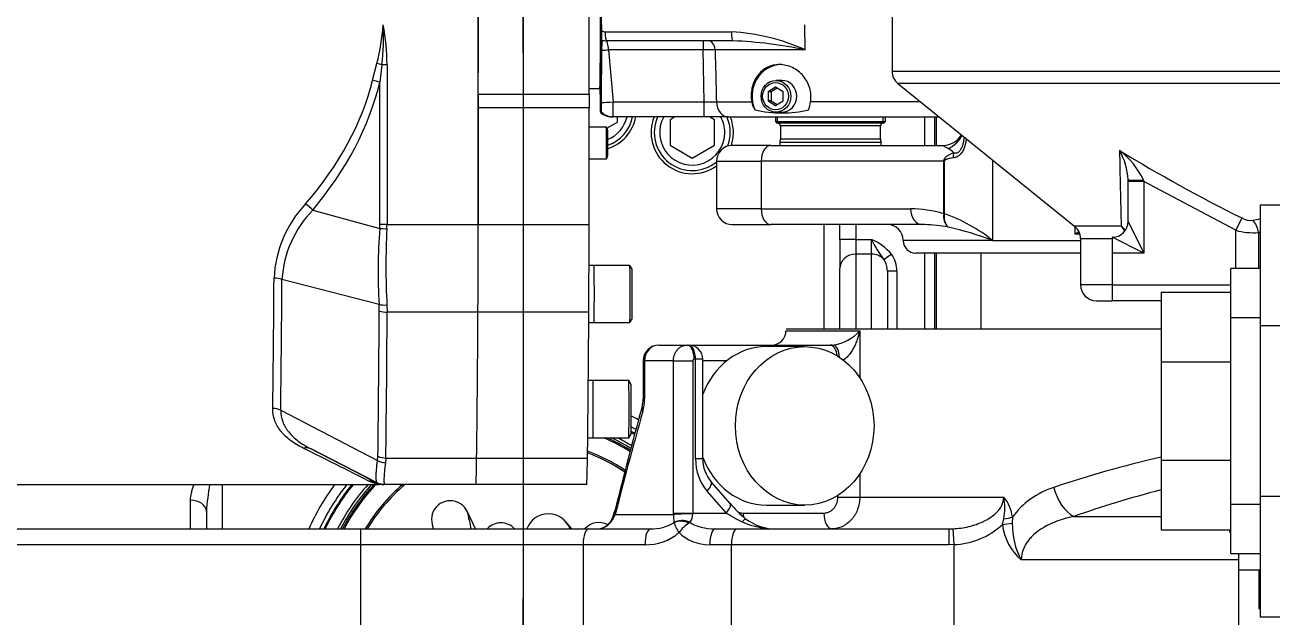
# Model space of a CAD drawing. Header units: millimetres. Extents: x 10462777 to 22643323, y 453826 to 1389191.
# Drawn here: x 11297550.6 to 11297950.6, y 583436.6 to 583626.4 of the extents above; entities that cross this region are included whole.
import ezdxf

# ---------------------------------------------------------------- set-up
doc = ezdxf.new("R2010")
doc.units = ezdxf.units.MM
doc.header["$LTSCALE"] = 200
doc.header["$MEASUREMENT"] = 0
doc.linetypes.add('CENTER2', pattern=[1.125, 0.75, -0.125, 0.125, -0.125])
doc.linetypes.add('PHANTOM', pattern=[2.5, 1.25, -0.25, 0.25, -0.25, 0.25, -0.25])
doc.layers.get('0').update_dxf_attribs({"linetype": 'CONTINUOUS'})
for name, color, linetype in [('$DDT_AUDIT_GENERATED_(1626)', 7, 'CONTINUOUS'), ('$DDT_AUDIT_GENERATED_(276)', 7, 'CONTINUOUS'), ('$DDT_AUDIT_GENERATED_(77F)', 7, 'CONTINUOUS'), ('A290-7313-X351', 7, 'CONTINUOUS'), ('A290-7329-X231', 7, 'CONTINUOUS'), ('A290-7329-X232', 7, 'CONTINUOUS'), ('A290-7329-X301', 7, 'CONTINUOUS'), ('A290-7329-X315', 7, 'CONTINUOUS'), ('A290-7329-X381', 7, 'CONTINUOUS'), ('A290-7329-X401', 7, 'CONTINUOUS'), ('DV1_DEFAULT', 7, 'CONTINUOUS'), ('LIBRL_A6-BA-12X3', 7, 'CONTINUOUS'), ('LIBRL_A6-BA-16X5', 7, 'CONTINUOUS'), ('LIBRL_A6-BA-6X16', 7, 'CONTINUOUS'), ('LIBRL_A97L-0001-', 7, 'CONTINUOUS'), ('LIBRL_A98L-0040-', 7, 'CONTINUOUS')]:
    doc.layers.add(name, color=color, linetype=linetype)
doc.layers.add('LAYOUT', color=8, linetype='CONTINUOUS', lineweight=25)

# ---------------------------------------------------------------- blocks, each defined once
blk = doc.blocks.new('A$C7DA30AB0')
at = {"layer": '$DDT_AUDIT_GENERATED_(1626)', "color": 7, "linetype": 'Continuous', "ltscale": 25.4}
for p, q in [((3010.76, 3056.47, 0), (3008.01, 3062.14, 0)), ((3041.62, 3056.47, 0), (3039.74, 3058.68, 0))]:
    blk.add_line(p, q, dxfattribs=at)
for centre, radius, start, end in [((3002.62, 3059.51, 0), 5.99, 0, 196.3225), ((2877.32, 3032.44, 0), 134.17, 10.3625, 12.3727), ((3034.12, 3053.93, 0), 7.37, 20.1713, 159.8287), ((3018.88, 3052.4, 0), 5.99, 42.6849, 137.3151), ((3050.37, 3052.4, 0), 6.1, 63.3607, 138.1897)]:
    blk.add_arc(centre, radius, start, end, dxfattribs=at)
blk.add_open_spline([(2996.86, 3057.84, 0), (2996.86, 3057.84, 0), (2996.86, 3057.79, 0), (2996.93, 3057.4, 0), (2997.02, 3056.9, 0), (2997.06, 3056.61, 0)], degree=3, knots=[0.00551989, 0.00551989, 0.00551989, 0.00551989, 0.02160199, 0.04038054, 0.05692934, 0.05692934, 0.05692934, 0.05692934], dxfattribs=at)
at = {"layer": '$DDT_AUDIT_GENERATED_(276)', "color": 7, "linetype": 'Continuous', "ltscale": 25.4}
blk.add_line((3172.8, 3144.86, 0), (3172.8, 3120.47, 0), dxfattribs=at)
at = {"layer": '$DDT_AUDIT_GENERATED_(77F)', "color": 7, "linetype": 'Continuous', "ltscale": 25.4}
for p, q in [((3262.41, 3160.28, 0), (3262.41, 3121.59, 0)), ((3270.03, 3160.28, 0), (3262.41, 3160.28, 0)), ((3252.96, 3124.21, 0), (3252.96, 3139.96, 0)), ((3262.41, 3139.96, 0), (3252.96, 3139.96, 0)), ((3230.61, 3132.34, 0), (3230.61, 3110.02, 0)), ((3230.61, 3132.34, 0), (3252.96, 3132.34, 0)), ((3252.96, 3064.26, 0), (3252.96, 3124.21, 0)), ((3252.96, 3124.21, 0), (3262.41, 3124.21, 0)), ((3262.41, 3121.59, 0), (3262.41, 3066.88, 0)), ((3270.03, 3121.59, 0), (3262.41, 3121.59, 0)), ((3230.61, 3110.02, 0), (3230.61, 3078.46, 0)), ((3230.61, 3110.02, 0), (3252.96, 3110.02, 0)), ((3230.61, 3078.46, 0), (3230.61, 3056.14, 0)), ((3230.61, 3078.46, 0), (3252.96, 3078.46, 0)), ((3262.41, 3064.26, 0), (3252.96, 3064.26, 0)), ((3252.96, 3048.52, 0), (3252.96, 3064.26, 0)), ((3262.41, 3066.88, 0), (3262.41, 3028.2, 0)), ((3270.03, 3066.88, 0), (3262.41, 3066.88, 0)), ((3230.61, 3056.14, 0), (3252.96, 3056.14, 0)), ((3252.96, 3048.52, 0), (3262.41, 3048.52, 0)), ((3255.6, 3043.26, 0), (3255.6, 3048.52, 0)), ((3255.6, 3003.46, 0), (3255.6, 3043.26, 0)), ((3262.41, 3043.26, 0), (3255.6, 3043.26, 0)), ((3270.03, 3028.2, 0), (3262.41, 3028.2, 0))]:
    blk.add_line(p, q, dxfattribs=at)
at = {"layer": 'A290-7313-X351', "color": 7, "linetype": 'Continuous', "ltscale": 25.4}
for p, q in [((3116.33, 3114.89, 0), (3104.01, 3114.89, 0)), ((3104.01, 3064.09, 0), (3116.33, 3064.09, 0))]:
    blk.add_line(p, q, dxfattribs=at)
for start_param, end_param in [(0, 1.160598), (1.980995, 3.141593)]:
    blk.add_ellipse((3104.01, 3089.49, 0), major_axis=(0, 25.4), ratio=0.87462, start_param=start_param, end_param=end_param, dxfattribs=at)
blk.add_ellipse((3116.33, 3089.49, 0), major_axis=(0, -25.4), ratio=0.87462, dxfattribs=at)
at = {"layer": 'A290-7329-X231', "color": 7, "linetype": 'Continuous', "ltscale": 25.4}
for radius, start, end in [(65.47, 58.2387, 65.7735), (66.04, 58.3511, 64.7003), (66.04, 137.3963, 152.5136), (65.47, 136.9374, 152.2546)]:
    blk.add_arc((3025.99, 3025.99, 0), radius, start, end, dxfattribs=at)
at = {"layer": 'A290-7329-X232', "color": 7, "linetype": 'Continuous', "ltscale": 25.4}
for radius, start, end in [(65.02, 58.069, 66.6659), (58.59, 56.1591, 69.3396), (58.59, 56.1119, 69.3396), (59.13, 56.311, 69.528), (65.02, 136.2937, 152.0468), (59.13, 130.8864, 148.9718), (58.59, 130.2757, 148.6551), (58.59, 130.2757, 148.6551)]:
    blk.add_arc((3025.99, 3025.99, 0), radius, start, end, dxfattribs=at)
at = {"layer": 'A290-7329-X301', "color": 7, "linetype": 'Continuous', "ltscale": 25.4}
for p, q in [((3154.81, 3179.4, 0), (3154.81, 3188.55, 0)), ((3157.96, 3188.55, 0), (3157.96, 3179.4, 0)), ((3158.52, 3188.55, 0), (3158.52, 3179.4, 0)), ((3122.51, 3120.47, 0), (3122.51, 3154, 0)), ((3127.59, 3149.22, 0), (3127.59, 3154, 0)), ((3132.67, 3154, 0), (3132.67, 3149.22, 0)), ((3127.59, 3149.22, 0), (3127.59, 3139.89, 0)), ((3132.67, 3149.22, 0), (3127.59, 3149.22, 0)), ((3132.67, 3149.22, 0), (3137.75, 3149.22, 0)), ((3132.67, 3149.22, 0), (3132.67, 3144.56, 0)), ((3137.75, 3144.56, 0), (3137.75, 3149.22, 0)), ((3132.67, 3144.56, 0), (3132.67, 3120.47, 0)), ((3137.75, 3144.56, 0), (3132.67, 3144.56, 0)), ((3137.75, 3120.47, 0), (3137.75, 3144.56, 0)), ((3144.16, 3144.48, 0), (3141.75, 3142.76, 0)), ((3154.81, 3120.47, 0), (3154.81, 3144.86, 0)), ((3157.96, 3144.86, 0), (3157.96, 3120.47, 0)), ((3158.52, 3144.86, 0), (3158.52, 3120.47, 0)), ((3127.59, 3120.47, 0), (3127.59, 3139.89, 0)), ((3142.83, 3139.04, 0), (3142.83, 3120.47, 0)), ((3145.88, 3139.04, 0), (3142.83, 3139.04, 0)), ((3145.88, 3139.04, 0), (3145.88, 3120.47, 0)), ((3230.61, 3120.47, 0), (3110.32, 3120.47, 0)), ((3110.32, 3119.97, 0), (3133.97, 3119.97, 0)), ((3133.97, 3119.97, 0), (3133.97, 3104.92, 0)), ((3069.55, 3115.39, 0), (3073.93, 3115.39, 0)), ((3076, 3115.39, 0), (3078.65, 3115.39, 0)), ((3078.65, 3115.39, 0), (3079.07, 3115.39, 0)), ((3079.07, 3115.39, 0), (3124.48, 3115.39, 0)), ((3124.48, 3115.39, 0), (3125.61, 3115.39, 0)), ((3064.47, 3110.31, 0), (3064.47, 3098.14, 0)), ((3064.47, 3110.31, 0), (3064.92, 3110.31, 0)), ((3074.18, 3110.31, 0), (3064.92, 3110.31, 0)), ((3064.92, 3110.31, 0), (3064.92, 3098.14, 0)), ((3074.18, 3061.55, 0), (3074.18, 3110.31, 0)), ((3074.18, 3110.31, 0), (3080.43, 3110.31, 0)), ((3080.43, 3110.31, 0), (3080.43, 3061.55, 0)), ((3081.28, 3110.82, 0), (3080.87, 3110.82, 0)), ((3081.28, 3078.96, 0), (3081.28, 3110.82, 0)), ((3083.64, 3110.82, 0), (3081.28, 3110.82, 0)), ((3083.64, 3078.96, 0), (3083.64, 3110.82, 0)), ((3091.3, 3110.31, 0), (3083.64, 3110.31, 0)), ((3064.47, 3098.14, 0), (3064.92, 3098.14, 0)), ((3083.64, 3078.96, 0), (3081.28, 3078.96, 0)), ((3133.97, 3074.06, 0), (3133.97, 3066.63, 0)), ((2929.47, 3070.69, 0), (2929.47, 3056.47, 0)), ((3091.18, 3061.55, 0), (3085.06, 3068.55, 0)), ((3092.4, 3064.56, 0), (3086.28, 3071.56, 0)), ((2919.31, 3056.47, 0), (2919.31, 3065.62, 0)), ((3126.95, 3066.63, 0), (3126.95, 3067.18, 0)), ((3126.95, 3066.63, 0), (3133.97, 3066.63, 0)), ((3133.97, 3066.63, 0), (3180.15, 3066.63, 0)), ((2924.39, 3062.06, 0), (2924.39, 3056.47, 0)), ((3055.53, 3061.04, 0), (3074.18, 3061.04, 0)), ((3074.18, 3061.04, 0), (3074.18, 3061.55, 0)), ((3074.18, 3061.55, 0), (3080.43, 3061.55, 0)), ((3080.43, 3061.55, 0), (3080.43, 3061.28, 0)), ((3080.43, 3061.55, 0), (3091.18, 3061.55, 0)), ((3096.58, 3061.55, 0), (3122.5, 3061.55, 0)), ((3182.93, 3060.21, 0), (3182.91, 3058.26, 0)), ((3202.68, 3060.46, 0), (3230.61, 3060.46, 0)), ((2801.52, 3056.47, 0), (2973.92, 3056.47, 0)), ((2973.92, 3051.39, 0), (2973.92, 3056.47, 0)), ((2973.92, 3056.47, 0), (3047.02, 3056.47, 0)), ((3047.02, 3056.47, 0), (3066.88, 3056.47, 0)), ((3074.37, 3058.45, 0), (3074.37, 3058.47, 0)), ((3079.49, 3058.58, 0), (3079.11, 3058.33, 0)), ((3087.64, 3056.47, 0), (3094.61, 3056.47, 0)), ((3094.61, 3056.47, 0), (3162.59, 3056.47, 0)), ((3162.59, 3056.47, 0), (3163.86, 3056.5, 0)), ((3163.86, 3056.5, 0), (3164.14, 3051.43, 0)), ((3179.77, 3057.86, 0), (3180.14, 3059.63, 0)), ((3179.77, 3057.86, 0), (3182.91, 3058.26, 0)), ((2973.92, 3051.39, 0), (2801.52, 3051.39, 0)), ((3045.23, 3051.39, 0), (2973.92, 3051.39, 0)), ((2973.92, 3015.83, 0), (2973.92, 3051.39, 0)), ((3045.23, 3051.39, 0), (3045.23, 3015.83, 0)), ((3065.09, 3051.39, 0), (3045.23, 3051.39, 0)), ((3092.83, 3051.39, 0), (3085.86, 3051.39, 0)), ((3092.83, 3012.16, 0), (3092.83, 3051.39, 0)), ((3162.55, 3051.39, 0), (3092.83, 3051.39, 0)), ((3164.14, 3051.43, 0), (3162.55, 3051.39, 0)), ((3164.14, 3051.43, 0), (3164.14, 3010.75, 0)), ((3255.6, 3046.5, 0), (3185.79, 3046.5, 0))]:
    blk.add_line(p, q, dxfattribs=at)
for centre, radius, start, end in [((3049.18, 3190.99, 0), 13.21, 287.1926, 349.3435), ((3080.24, 3183.53, 0), 13.21, 157.6904, 305.9911), ((3080.24, 3183.53, 0), 13.21, 0, 22.3096), ((3080.24, 3183.53, 0), 13.21, 341.738, 0), ((3131.56, 3134.16, 0), 16.28, 39.3301, 67.6645), ((3170.48, 3165.02, 0), 36.34, 205.7668, 217.7779), ((3105.74, 3119.97, 0), 4.57, 270, 0), ((3123.47, 3129.24, 0), 14.01, 278.7664, 318.5538), ((3069.55, 3110.31, 0), 5.08, 90, 180), ((3074.97, 3439.91, 0), 324.52, 269.8177, 270.1823), ((3079.07, 3110.82, 0), 4.57, 0, 90), ((3055.19, 3097.99, 0), 9.28, 344.5574, 0.9123), ((3050.11, 3098.1, 0), 14.81, 344.5862, 0.149), ((4522.73, 2694.39, 0), 1512.75, 164.62335, 165.92513), ((3025.99, 3025.99, 0), 75.18, 60.4655, 62.6256), ((3094.97, 3078.83, 0), 11.33, 179.3281, 219.9509), ((3026.7, 3054.14, 0), 102.62, 170.7151, 175.5723), ((3025.99, 3025.99, 0), 75.18, 143.5163, 156.0835), ((3204.1, 3044.76, 0), 26.21, 107.3714, 143.881), ((3126.47, 3094.38, 0), 45.28, 221.2067, 229.9654), ((3165.14, 3063.15, 0), 15.41, 346.8281, 13.0533), ((3171.46, 3059.05, 0), 11.53, 5.7632, 41.0888), ((3040.15, 3065.85, 0), 15.65, 336.3133, 346.7206), ((3107.61, 3033.09, 0), 59.11, 151.7781, 153.5696), ((3122.41, 3063.2, 0), 48.28, 182.5667, 185.6197), ((3076.24, 3061.22, 0), 4.19, 320.9383, 0.8142), ((3049.66, 3061.77, 0), 5.3, 268.8311, 335.3529), ((3049.71, 3062.15, 0), 5.68, 268.4316, 331.0606), ((3067.31, 3069.97, 0), 13.51, 268.1471, 301.4763), ((3084.11, 3061.5, 0), 10.21, 197.3756, 217.338), ((3087.23, 3046.85, 0), 14.06, 125.2813, 143.0321), ((3106.8, 3082, 0), 25.54, 245.615, 271.3865), ((3106.99, 3072.29, 0), 15.83, 232.5143, 271.5556), ((3163.25, 3075.79, 0), 24.37, 272.0978, 312.6614), ((3197.04, 3059.74, 0), 17.37, 186.1954, 229.6508), ((3205.76, 3057.63, 0), 22.86, 178.4265, 209.1392), ((3065.53, 3067.29, 0), 15.91, 268.4213, 311.1111)]:
    blk.add_arc(centre, radius, start, end, dxfattribs=at)
for centre, major_axis, ratio, start_param, end_param in [((3132.67, 3139.89, 0), (-5.08, 0), 0.919145, 4.712389, 6.283185), ((3137.75, 3139.89, 0), (5.08, 0), 0.919145, 0.662833, 1.570796), ((3137.75, 3139.04, 0), (0, 8.84), 0.919145, 4.712389, 5.375222), ((3137.75, 3139.04, 0), (0, -6.04), 0.840858, 1.570796, 2.233629), ((3069.55, 3110.31, 0), (0, 5.08), 0.912281, 0, 1.570796), ((3078.65, 3110.82, 0), (0, 4.57), 0.48481, 4.712389, 6.283185), ((3079.07, 3110.82, 0), (0, 4.57), 0.48481, 4.712389, 6.283185), ((3124.48, 3110.31, 0), (0, 5.08), 0.48481, 5.023548, 6.283185), ((3125.61, 3110.31, 0), (0, 5.08), 0.374137, 4.941388, 6.283185), ((3342.98, 3642.76, 0), (-297.34, -704.66), 0.095108, 5.643807, 5.722472), ((3069.03, 3094.17, 0), (4.9, -1.34), 0.512063, 3.140292, 3.63345), ((3094.17, 3078.96, 0), (0, -14.73), 0.87462, 4.712389, 5.497787), ((3342.98, 2994.21, 0), (-232.66, 0), 0.418395, 5.216432, 5.394629), ((3082.84, 3068.55, 0), (-3.44, -3.01), 0.342812, 1.944349, 3.135285), ((3202.68, 3069.77, 0), (3.4, -9.57), 0.60783, 4.499628, 5.754073), ((3342.98, 2984.91, 0), (222.5, 0), 0.4375, 2.100205, 2.253036), ((2919.31, 3062.06, 0), (-5.08, 0), 0.699854, 3.141593, 4.712389), ((3088.96, 3061.55, 0), (-3.44, -3.01), 0.342812, 1.944349, 3.141593), ((3060.32, 3061.04, 0), (4.93, -1.23), 0.566707, 3.142082, 3.557086), ((3078.22, 3061.04, 0), (-4.57, -0.11), 0.04642, 4.205688, 5.791647), ((3093.64, 3061.55, 0), (8.77, -4.96), 0.123147, 4.498095, 5.083998), ((3096.58, 3066.63, 0), (0, 5.08), 0.87462, 2.764205, 3.141593), ((3099.05, 3061.55, 0), (0, 5.08), 0.48481, 1.570796, 1.829754), ((3124.96, 3061.55, 0), (0, 5.08), 0.48481, 1.570796, 3.141593), ((3179.44, 3060.21, 0), (5.03, 0.71), 0.131676, 4.834385, 5.461662), ((3047.02, 3051.39, 0), (0, -5.08), 0.350947, 3.141593, 4.712389), ((3066.88, 3051.39, 0), (0, 5.08), 0.350947, 0, 1.570796), ((3077.69, 3055.91, 0), (-4.44, 1.11), 0.682103, 4.469787, 5.71308), ((3077.68, 3055.86, 0), (4.34, -1.45), 0.616254, 1.445787, 2.619254), ((3087.64, 3061.55, 0), (-10.04, 0), 0.505967, 0.62391, 1.570796), ((3087.64, 3051.39, 0), (0, -5.08), 0.350947, 3.141593, 4.712389), ((3094.61, 3051.39, 0), (0, 5.08), 0.350947, 0, 1.570796), ((3094.41, 3056.21, 0), (-2.93, -3.51), 0.061211, 3.144468, 3.960081), ((3162.59, 3051.39, 0), (0, 5.08), 0.007829, 0, 1.570796), ((3085.86, 3061.55, 0), (-12.5, 0), 0.812604, 0.661713, 1.570796)]:
    blk.add_ellipse(centre, major_axis=major_axis, ratio=ratio, start_param=start_param, end_param=end_param, dxfattribs=at)
for points, knots in [([(3133.97, 3119.97, 0), (3133.76, 3119.02, 0), (3133.49, 3118.07, 0), (3132.99, 3116.66, 0), (3132.81, 3116.19, 0), (3132.41, 3115.27, 0), (3132.19, 3114.81, 0), (3131.71, 3113.91, 0), (3131.45, 3113.46, 0), (3131.01, 3112.82, 0), (3130.86, 3112.61, 0), (3130.54, 3112.2, 0), (3130.37, 3112, 0), (3130.01, 3111.61, 0), (3129.82, 3111.43, 0), (3129.41, 3111.08, 0), (3129.2, 3110.92, 0), (3128.78, 3110.67, 0), (3128.59, 3110.57, 0), (3128.39, 3110.49, 0)], [0, 0, 0, 0, 0.25, 0.25, 0.375, 0.375, 0.5, 0.5, 0.625, 0.625, 0.6875, 0.6875, 0.75, 0.75, 0.8125, 0.8125, 0.875, 0.875, 0.9264619, 0.9264619, 0.9264619, 0.9264619]), ([(3074.18, 3110.31, 0), (3074.18, 3110.65, 0), (3074.21, 3110.98, 0), (3074.29, 3111.47, 0), (3074.33, 3111.63, 0), (3074.41, 3111.95, 0), (3074.46, 3112.11, 0), (3074.63, 3112.57, 0), (3074.77, 3112.86, 0), (3075.09, 3113.41, 0), (3075.28, 3113.67, 0), (3075.69, 3114.14, 0), (3075.92, 3114.35, 0), (3076.41, 3114.72, 0), (3076.67, 3114.88, 0), (3077.21, 3115.13, 0), (3077.49, 3115.23, 0), (3078.07, 3115.36, 0), (3078.36, 3115.39, 0), (3078.65, 3115.39, 0)], [0, 0, 0, 0, 0.125, 0.125, 0.1875, 0.1875, 0.25, 0.25, 0.375, 0.375, 0.5, 0.5, 0.625, 0.625, 0.75, 0.75, 0.875, 0.875, 1, 1, 1, 1]), ([(3080.87, 3110.82, 0), (3080.75, 3110.82, 0), (3080.64, 3110.77, 0), (3080.47, 3110.58, 0), (3080.43, 3110.45, 0), (3080.43, 3110.31, 0)], [0, 0, 0, 0, 0.5, 0.5, 1, 1, 1, 1]), ([(2919.31, 3065.62, 0), (2919.31, 3066.4, 0), (2919.43, 3067.21, 0), (2919.72, 3068.47, 0), (2919.84, 3068.89, 0), (2920.11, 3069.76, 0), (2920.26, 3070.19, 0), (2920.43, 3070.65, 0), (2920.44, 3070.66, 0), (2920.45, 3070.68, 0)], [0, 0, 0, 0, 0.125, 0.125, 0.1875, 0.1875, 0.25, 0.25, 0.25214, 0.25214, 0.25214, 0.25214]), ([(3122.5, 3061.55, 0), (3122.79, 3061.55, 0), (3123.08, 3061.58, 0), (3123.5, 3061.68, 0), (3123.65, 3061.72, 0), (3123.92, 3061.81, 0), (3124.06, 3061.87, 0), (3124.47, 3062.06, 0), (3124.72, 3062.22, 0), (3125.21, 3062.58, 0), (3125.43, 3062.8, 0), (3125.85, 3063.27, 0), (3126.03, 3063.52, 0), (3126.35, 3064.08, 0), (3126.49, 3064.37, 0), (3126.72, 3064.98, 0), (3126.8, 3065.3, 0), (3126.92, 3065.96, 0), (3126.95, 3066.29, 0), (3126.95, 3066.63, 0)], [0, 0, 0, 0, 0.125, 0.125, 0.1875, 0.1875, 0.25, 0.25, 0.375, 0.375, 0.5, 0.5, 0.625, 0.625, 0.75, 0.75, 0.875, 0.875, 1, 1, 1, 1]), ([(3133.97, 3066.63, 0), (3133.97, 3065.96, 0), (3133.91, 3065.3, 0), (3133.74, 3064.32, 0), (3133.67, 3064, 0), (3133.5, 3063.36, 0), (3133.4, 3063.05, 0), (3133.06, 3062.12, 0), (3132.78, 3061.54, 0), (3132.29, 3060.71, 0), (3132.12, 3060.44, 0), (3131.74, 3059.93, 0), (3131.54, 3059.68, 0), (3130.92, 3058.98, 0), (3130.46, 3058.56, 0), (3129.73, 3058, 0), (3129.47, 3057.83, 0), (3128.95, 3057.51, 0), (3128.42, 3057.23, 0), (3127.87, 3057, 0), (3127.3, 3056.81, 0), (3127.02, 3056.73, 0), (3126.14, 3056.53, 0), (3125.55, 3056.47, 0), (3124.96, 3056.47, 0)], [0, 0, 0, 0, 0.125, 0.125, 0.1875, 0.1875, 0.25, 0.25, 0.375, 0.375, 0.4375, 0.4375, 0.5, 0.5, 0.625, 0.625, 0.6875, 0.6875, 0.75, 0.8125, 0.8125, 0.875, 0.875, 1, 1, 1, 1]), ([(3163.86, 3056.5, 0), (3165.59, 3056.57, 0), (3167.29, 3056.81, 0), (3169.78, 3057.4, 0), (3170.6, 3057.63, 0), (3171.82, 3058.06, 0), (3172.22, 3058.21, 0), (3173.02, 3058.54, 0), (3173.42, 3058.72, 0), (3174.59, 3059.29, 0), (3175.35, 3059.72, 0), (3176.78, 3060.72, 0), (3177.46, 3061.28, 0), (3178.35, 3062.23, 0), (3178.63, 3062.57, 0), (3179.14, 3063.29, 0), (3179.37, 3063.67, 0), (3179.74, 3064.46, 0), (3179.89, 3064.89, 0), (3180.1, 3065.74, 0), (3180.15, 3066.18, 0), (3180.15, 3066.63, 0)], [0, 0, 0, 0, 0.25, 0.25, 0.375, 0.375, 0.4375, 0.4375, 0.5, 0.5, 0.625, 0.625, 0.75, 0.75, 0.8125, 0.8125, 0.875, 0.875, 0.9375, 0.9375, 1, 1, 1, 1]), ([(3202.68, 3060.46, 0), (3200.81, 3060.06, 0), (3198.97, 3059.55, 0), (3196.3, 3058.56, 0), (3195.43, 3058.19, 0), (3193.71, 3057.35, 0), (3192.86, 3056.87, 0), (3191.25, 3055.82, 0), (3190.47, 3055.23, 0), (3189.38, 3054.23, 0), (3189.03, 3053.88, 0), (3188.37, 3053.15, 0), (3188.06, 3052.76, 0), (3187.48, 3051.95, 0), (3187.21, 3051.52, 0), (3186.73, 3050.61, 0), (3186.51, 3050.13, 0), (3186.16, 3049.14, 0), (3186.03, 3048.63, 0), (3185.89, 3047.84, 0), (3185.85, 3047.57, 0), (3185.8, 3047.04, 0), (3185.79, 3046.77, 0), (3185.79, 3046.5, 0)], [0, 0, 0, 0, 0.25, 0.25, 0.375, 0.375, 0.5, 0.5, 0.625, 0.625, 0.6875, 0.6875, 0.75, 0.75, 0.8125, 0.8125, 0.875, 0.875, 0.9375, 0.9375, 0.96875, 0.96875, 1, 1, 1, 1])]:
    blk.add_open_spline(points, degree=3, knots=knots, dxfattribs=at)
blk.add_rational_spline([(3054.49, 3059.56, 0), (3054.48, 3059.52, 0), (3054.68, 3059.4, 0)], [0.981276283661, 0.97928388987, 1], degree=2, dxfattribs=at)
at = {"layer": 'A290-7329-X315', "color": 7, "linetype": 'Continuous', "ltscale": 25.4}
for p, q in [((3105.44, 3179.4, 0), (3093.08, 3179.4, 0)), ((3105.44, 3179.4, 0), (3160.77, 3179.4, 0)), ((3088, 3174.32, 0), (3088, 3159.08, 0)), ((3088, 3174.32, 0), (3102.35, 3174.32, 0)), ((3102.35, 3174.32, 0), (3102.35, 3159.08, 0)), ((3160.92, 3174.32, 0), (3102.35, 3174.32, 0)), ((3160.92, 3157.53, 0), (3160.92, 3174.32, 0)), ((3161.1, 3174.32, 0), (3160.92, 3174.32, 0)), ((3161.1, 3174.32, 0), (3161.1, 3157.53, 0)), ((3176.63, 3148.92, 0), (3176.63, 3174.7, 0)), ((3102.35, 3159.08, 0), (3088, 3159.08, 0)), ((3102.35, 3159.08, 0), (3150.25, 3159.08, 0)), ((3160.91, 3157.49, 0), (3160.92, 3157.53, 0)), ((3161.1, 3157.53, 0), (3160.92, 3157.53, 0)), ((3161.1, 3157.53, 0), (3161.09, 3157.44, 0)), ((3093.08, 3154, 0), (3105.44, 3154, 0)), ((3154.02, 3154, 0), (3105.44, 3154, 0)), ((3203.02, 3150.95, 0), (3203.02, 3153.41, 0)), ((3176.63, 3148.92, 0), (3147.91, 3148.92, 0)), ((3176.63, 3148.92, 0), (3204.8, 3148.92, 0)), ((3204.6, 3150.95, 0), (3203.02, 3150.95, 0)), ((3204.8, 3144.86, 0), (3151.97, 3144.86, 0))]:
    blk.add_line(p, q, dxfattribs=at)
for centre, radius, start, end in [((3160.54, 3186.61, 0), 7.21, 271.9332, 327.913), ((3093.08, 3174.32, 0), 5.08, 90, 180), ((3159.25, 3172.11, 0), 6.97, 45.0517, 63.6964), ((3093.08, 3159.08, 0), 5.08, 180, 270), ((3149.6, 3118.23, 0), 40.86, 73.9308, 89.0903), ((3165.73, 3156.68, 0), 4.88, 170.4774, 225.3292), ((3165.81, 3156.51, 0), 4.81, 168.8115, 223.1591), ((3142.6, 3105.81, 0), 54.92, 51.718, 70.3233), ((3142.83, 3148.92, 0), 5.08, 0, 90), ((3153.26, 3102.18, 0), 51.83, 88.2935, 89.1537), ((3153.26, 3102.18, 0), 51.83, 79.9582, 88.2935), ((3138.06, 3046.19, 0), 109.74, 69.422, 77.2395), ((3151.97, 3148.92, 0), 4.06, 180, 270), ((3277.12, 2497.66, 0), 657.49, 96.34086, 96.4708)]:
    blk.add_arc(centre, radius, start, end, dxfattribs=at)
for centre, major_axis, ratio, start_param, end_param in [((3157.59, 3186.45, 0), (-10.15, 0.36), 0.896468, 2.089014, 2.745411), ((3105.44, 3174.32, 0), (0, -5.08), 0.607657, 3.141593, 4.712389), ((3166.18, 3175.41, 0), (-0.44, 3.02), 0.735545, 0.894218, 1.463844), ((3105.44, 3159.08, 0), (0, -5.08), 0.607657, 4.712389, 6.283185), ((3154.02, 3159.08, 0), (0, -5.08), 0.742373, 4.712389, 6.283185), ((3163.27, 3157.49, 0), (-3.02, 0.38), 0.149592, 0.697651, 0.783213)]:
    blk.add_ellipse(centre, major_axis=major_axis, ratio=ratio, start_param=start_param, end_param=end_param, dxfattribs=at)
for points, knots in [([(3168.18, 3181.54, 0), (3168.16, 3181.39, 0), (3168.14, 3181.25, 0), (3168.08, 3180.86, 0), (3168.03, 3180.61, 0), (3167.93, 3180.12, 0), (3167.87, 3179.88, 0), (3167.68, 3179.18, 0), (3167.53, 3178.73, 0), (3167.17, 3177.87, 0), (3166.96, 3177.47, 0), (3166.6, 3176.94, 0), (3166.47, 3176.77, 0), (3166.2, 3176.47, 0), (3166.05, 3176.33, 0), (3165.6, 3175.97, 0), (3165.29, 3175.79, 0), (3164.62, 3175.54, 0), (3164.27, 3175.47, 0), (3163.92, 3175.41, 0)], [0.2143035, 0.2143035, 0.2143035, 0.2143035, 0.25, 0.25, 0.3125, 0.3125, 0.375, 0.375, 0.5, 0.5, 0.625, 0.625, 0.6875, 0.6875, 0.75, 0.75, 0.875, 0.875, 1, 1, 1, 1]), ([(3164.17, 3177.05, 0), (3164.42, 3177, 0), (3164.66, 3176.96, 0), (3165.05, 3176.99, 0), (3165.18, 3177.02, 0), (3165.44, 3177.11, 0), (3165.57, 3177.18, 0), (3165.83, 3177.36, 0), (3165.95, 3177.48, 0), (3166.18, 3177.74, 0), (3166.28, 3177.9, 0), (3166.58, 3178.38, 0), (3166.75, 3178.74, 0), (3167.04, 3179.52, 0), (3167.16, 3179.92, 0), (3167.36, 3180.74, 0), (3167.44, 3181.16, 0), (3167.52, 3181.74, 0), (3167.54, 3181.89, 0), (3167.56, 3182.04, 0)], [0, 0, 0, 0, 0.125, 0.125, 0.1875, 0.1875, 0.25, 0.25, 0.3125, 0.3125, 0.375, 0.375, 0.5, 0.5, 0.625, 0.625, 0.75, 0.75, 0.794193, 0.794193, 0.794193, 0.794193]), ([(3162.34, 3178.37, 0), (3162.1, 3178.48, 0), (3161.89, 3178.6, 0), (3161.49, 3178.82, 0), (3161.31, 3178.93, 0), (3161.01, 3179.12, 0), (3160.88, 3179.21, 0), (3160.77, 3179.32, 0), (3160.74, 3179.35, 0), (3160.72, 3179.39, 0), (3160.73, 3179.4, 0), (3160.77, 3179.4, 0)], [0, 0, 0, 0, 0.25, 0.25, 0.5, 0.5, 0.75, 0.75, 0.875, 0.875, 1, 1, 1, 1]), ([(3160.92, 3174.32, 0), (3160.92, 3174.44, 0), (3160.93, 3174.55, 0), (3160.98, 3174.76, 0), (3161.02, 3174.86, 0), (3161.15, 3175.15, 0), (3161.27, 3175.32, 0), (3161.53, 3175.62, 0), (3161.68, 3175.75, 0), (3161.97, 3175.99, 0), (3162.12, 3176.09, 0), (3162.58, 3176.38, 0), (3162.89, 3176.54, 0), (3163.53, 3176.82, 0), (3163.85, 3176.94, 0), (3164.17, 3177.05, 0)], [0, 0, 0, 0, 0.0625, 0.0625, 0.125, 0.125, 0.25, 0.25, 0.375, 0.375, 0.5, 0.5, 0.75, 0.75, 1, 1, 1, 1]), ([(3163.92, 3175.41, 0), (3163.61, 3175.37, 0), (3163.3, 3175.31, 0), (3162.98, 3175.25, 0), (3162.77, 3175.2, 0), (3162.56, 3175.15, 0), (3162.34, 3175.09, 0), (3162.2, 3175.05, 0), (3162.05, 3175.01, 0), (3161.91, 3174.95, 0), (3161.81, 3174.92, 0), (3161.71, 3174.88, 0), (3161.61, 3174.83, 0), (3161.55, 3174.8, 0), (3161.48, 3174.77, 0), (3161.42, 3174.73, 0), (3161.37, 3174.7, 0), (3161.33, 3174.67, 0), (3161.29, 3174.64, 0), (3161.24, 3174.6, 0), (3161.2, 3174.56, 0), (3161.16, 3174.5, 0), (3161.14, 3174.48, 0), (3161.13, 3174.46, 0), (3161.12, 3174.43, 0), (3161.11, 3174.41, 0), (3161.1, 3174.39, 0), (3161.1, 3174.36, 0), (3161.1, 3174.35, 0), (3161.1, 3174.34, 0), (3161.1, 3174.32, 0)], [0, 0, 0, 0, 0.319995, 0.319995, 0.319995, 0.536533, 0.536533, 0.536533, 0.683593, 0.683593, 0.683593, 0.78399, 0.78399, 0.78399, 0.853063, 0.853063, 0.853063, 0.901146, 0.901146, 0.901146, 0.952852, 0.952852, 0.952852, 0.973428, 0.973428, 0.973428, 0.990665, 0.990665, 0.990665, 1, 1, 1, 1])]:
    blk.add_open_spline(points, degree=3, knots=knots, dxfattribs=at)
blk.add_open_spline([(3203.02, 3150.95, 0), (3203.41, 3151.23, 0), (3203.8, 3151.51, 0), (3204.2, 3151.79, 0)], degree=3, dxfattribs=at)
at = {"layer": 'A290-7329-X381', "color": 7, "linetype": 'Continuous', "ltscale": 25.4}
for p, q in [((3106.9, 3188.55, 0), (3106.9, 3187.02, 0)), ((3107.62, 3186.51, 0), (3107.62, 3188.55, 0)), ((3141.53, 3186.51, 0), (3141.53, 3188.55, 0)), ((3142.25, 3187.02, 0), (3142.25, 3188.55, 0)), ((3106.9, 3187.02, 0), (3142.25, 3187.02, 0)), ((3106.9, 3187.02, 0), (3107.4, 3186.51, 0)), ((3141.74, 3186.51, 0), (3107.4, 3186.51, 0)), ((3140.63, 3185.7, 0), (3108.52, 3185.7, 0)), ((3108.52, 3185.7, 0), (3108.52, 3181.51, 0)), ((3140.63, 3181.51, 0), (3140.63, 3185.7, 0)), ((3141.74, 3186.51, 0), (3142.25, 3187.02, 0)), ((3108.32, 3180.42, 0), (3140.83, 3180.42, 0)), ((3108.32, 3180.42, 0), (3108.32, 3179.4, 0)), ((3108.52, 3181.51, 0), (3140.63, 3181.51, 0)), ((3140.83, 3179.4, 0), (3140.83, 3180.42, 0))]:
    blk.add_line(p, q, dxfattribs=at)
for centre, radius, start, end in [((3107.71, 3185.7, 0), 0.813, 0, 90), ((3141.44, 3185.7, 0), 0.813, 90, 180), ((3105.47, 3181.51, 0), 3.05, 338.9605, 0), ((3143.67, 3181.51, 0), 3.05, 180, 201.0395)]:
    blk.add_arc(centre, radius, start, end, dxfattribs=at)
at = {"layer": 'A290-7329-X401', "color": 7, "linetype": 'Continuous', "ltscale": 25.4}
for p, q in [((3144.35, 3226.14, 0), (3144.35, 3203.17, 0)), ((3144.35, 3203.17, 0), (3337.12, 3203.17, 0)), ((3337.18, 3199.21, 0), (3146.24, 3199.21, 0)), ((3146.24, 3199.21, 0), (3202.91, 3153.5, 0)), ((3220.04, 3167.86, 0), (3220.04, 3168.41, 0)), ((3220.04, 3155.02, 0), (3220.04, 3167.86, 0)), ((3225.12, 3167.86, 0), (3220.04, 3167.86, 0)), ((3225, 3168.2, 0), (3225.12, 3167.86, 0)), ((3225.12, 3167.86, 0), (3225.12, 3144.86, 0)), ((3254.56, 3152.18, 0), (3225.12, 3167.86, 0)), ((3217.81, 3153.5, 0), (3202.91, 3153.5, 0)), ((3220.04, 3155.02, 0), (3225.12, 3144.86, 0)), ((3256.48, 3156.14, 0), (3254.56, 3152.18, 0)), ((3204.8, 3149.54, 0), (3214.96, 3149.54, 0)), ((3204.8, 3149.54, 0), (3204.8, 3134.7, 0)), ((3225.12, 3144.86, 0), (3214.96, 3149.94, 0)), ((3214.96, 3149.94, 0), (3214.96, 3144.86, 0)), ((3254.56, 3139.96, 0), (3254.56, 3152.18, 0)), ((3261.86, 3151.44, 0), (3261.86, 3139.96, 0)), ((3214.96, 3144.86, 0), (3214.96, 3134.7, 0)), ((3225.12, 3144.86, 0), (3214.96, 3144.86, 0)), ((3214.96, 3134.7, 0), (3204.8, 3134.7, 0)), ((3214.96, 3134.7, 0), (3214.96, 3129.62, 0)), ((3214.96, 3134.7, 0), (3252.96, 3134.7, 0)), ((3209.88, 3129.62, 0), (3214.96, 3129.62, 0)), ((3230.61, 3129.62, 0), (3214.96, 3129.62, 0)), ((3252.56, 3056.14, 0), (3252.56, 3055.45, 0)), ((3252.56, 3055.45, 0), (3252.96, 3055.45, 0))]:
    blk.add_line(p, q, dxfattribs=at)
for centre, radius, start, end in [((3149.43, 3203.17, 0), 5.08, 180, 231.1061), ((3202.24, 3157.75, 0), 25.05, 24.6698, 52.9918), ((3198.83, 3167.29, 0), 21.24, 3.0297, 29.5003), ((6338.16, 3229.24, 0), 3121.27, 180.94519, 181.39049), ((3501.55, 3646.45, 0), 548.15, 238.7666, 243.4433), ((3199.72, 3149.54, 0), 5.08, 0, 51.1061), ((3214.96, 3155.02, 0), 5.08, 270, 0), ((3259.38, 3161.13, 0), 5.77, 239.8426, 276.7749), ((3260.43, 3173.74, 0), 22.35, 254.7547, 273.6491), ((3209.88, 3134.7, 0), 5.08, 180, 270)]:
    blk.add_arc(centre, radius, start, end, dxfattribs=at)
for centre, major_axis, ratio, start_param, end_param in [((3225.12, 3168.41, 0), (5.08, 0), 0.041254, 3.141593, 4.688735), ((3214.96, 3149.54, 0), (0, 5.08), 0.893617, 5.197052, 5.604359), ((3214.96, 3149.54, 0), (-5.08, 0), 0.940262, 3.730741, 4.116694), ((3258.21, 3151.44, 0), (-1.03, 4.97), 0.710999, 4.565812, 5.470752)]:
    blk.add_ellipse(centre, major_axis=major_axis, ratio=ratio, start_param=start_param, end_param=end_param, dxfattribs=at)
for points in [[(3260.06, 3155.39, 0), (3260.85, 3155.56, 0), (3261.64, 3155.74, 0), (3262.42, 3155.93, 0)], [(3262.41, 3151.56, 0), (3262.23, 3151.52, 0), (3262.04, 3151.48, 0), (3261.86, 3151.44, 0)]]:
    blk.add_open_spline(points, degree=3, dxfattribs=at)
at = {"layer": 'DV1_DEFAULT', "color": 1, "linetype": 'CENTER2', "ltscale": 7}
for p, q in [((3025.99, 59.09, 0), (3025.99, 6051.97, 0)), ((3025.99, 5992.89, 0), (3025.99, 0, 0))]:
    blk.add_line(p, q, dxfattribs=at)
at = {"layer": 'DV1_DEFAULT', "color": 7, "linetype": 'CENTER2', "ltscale": 25.4}
blk.add_line((3025.99, 3494.33, 0), (3025.99, 2674.91, 0), dxfattribs=at)
at = {"layer": 'LAYOUT', "color": 6, "linetype": 'PHANTOM'}
for centre, radius in [((3030.45, 3025.99, 0), 2693.02), ((3025.99, 3025.99, 0), 589.24)]:
    blk.add_circle(centre, radius, dxfattribs=at)
at = {"layer": 'LIBRL_A6-BA-12X3', "color": 7, "linetype": 'Continuous', "ltscale": 25.4}
for p, q in [((3262.41, 3042.45, 0), (3261.99, 3042.45, 0)), ((3261.99, 3042.45, 0), (3261.99, 3030.97, 0)), ((3261.99, 3030.97, 0), (3262.41, 3030.72, 0)), ((3262.41, 3030.97, 0), (3261.99, 3030.97, 0))]:
    blk.add_line(p, q, dxfattribs=at)
at = {"layer": 'LIBRL_A6-BA-16X5', "color": 7, "linetype": 'Continuous', "ltscale": 25.4}
for p, q in [((3056.29, 3186.88, 0), (3056.29, 3188.55, 0)), ((3074.7, 3188.55, 0), (3073.12, 3187.64, 0)), ((3087.35, 3187.64, 0), (3085.78, 3188.55, 0)), ((3052.89, 3184.92, 0), (3056.29, 3186.88, 0)), ((3073.12, 3187.64, 0), (3073.12, 3179.43, 0)), ((3087.35, 3179.43, 0), (3087.35, 3187.64, 0)), ((3073.12, 3179.43, 0), (3080.24, 3175.32, 0)), ((3080.24, 3175.32, 0), (3087.35, 3179.43, 0))]:
    blk.add_line(p, q, dxfattribs=at)
for centre, radius, start, end in [((3049.18, 3190.99, 0), 10.43, 291.9448, 346.4601), ((3049.18, 3190.99, 0), 12.19, 288.6492, 348.4437), ((3080.24, 3183.53, 0), 12.19, 155.7169, 309.541), ((3080.24, 3183.53, 0), 10.43, 151.2743, 0), ((3080.24, 3183.53, 0), 10.43, 0, 29.0066), ((3080.24, 3183.53, 0), 12.19, 0, 24.7199), ((3080.24, 3183.53, 0), 12.19, 339.1416, 0)]:
    blk.add_arc(centre, radius, start, end, dxfattribs=at)
at = {"layer": 'LIBRL_A6-BA-6X16', "color": 7, "linetype": 'Continuous', "ltscale": 25.4}
for p, q in [((3011.59, 3153.99, 0), (3011.59, 3282.03, 0)), ((3051.26, 3216.09, 0), (3051.26, 3218.01, 0)), ((3116.45, 3210.04, 0), (3116.38, 3218.01, 0)), ((3051.23, 3213.17, 0), (3051.24, 3213.17, 0)), ((3052.28, 3215.82, 0), (3092.79, 3215.82, 0)), ((3052.78, 3212.93, 0), (3052.77, 3212.93, 0)), ((3093.29, 3212.93, 0), (3052.78, 3212.93, 0)), ((3083.73, 3210.04, 0), (3053.42, 3210.04, 0)), ((3053.42, 3210.04, 0), (3054.87, 3193.36, 0)), ((3084.12, 3193.36, 0), (3083.73, 3210.04, 0)), ((3116.45, 3210.04, 0), (3087.58, 3210.04, 0)), ((2977.71, 3200.26, 0), (2979.07, 3205.66, 0)), ((2980.7, 3205.23, 0), (2980.02, 3199.64, 0)), ((2982.34, 3205.23, 0), (2980.7, 3205.23, 0)), ((2982.34, 3205.23, 0), (2982.34, 3153.99, 0)), ((3109, 3200.23, 0), (3107.1, 3200.23, 0)), ((2980.02, 3153.99, 0), (2980.02, 3199.64, 0)), ((3047.17, 3197.69, 0), (3050.61, 3197.69, 0)), ((3106.96, 3198.08, 0), (3104.57, 3196.62, 0)), ((3105.59, 3196.62, 0), (3104.57, 3196.62, 0)), ((3104.57, 3196.62, 0), (3104.57, 3193.68, 0)), ((3107.47, 3197.77, 0), (3105.59, 3196.62, 0)), ((3105.59, 3196.62, 0), (3105.59, 3193.68, 0)), ((3109.36, 3196.62, 0), (3106.96, 3198.08, 0)), ((3109.36, 3193.68, 0), (3109.36, 3196.62, 0)), ((3011.6, 3195.87, 0), (3047.16, 3195.87, 0)), ((3054.87, 3193.36, 0), (3084.12, 3193.36, 0)), ((3087.99, 3193.36, 0), (3099.33, 3193.36, 0)), ((3104.57, 3193.68, 0), (3106.96, 3192.22, 0)), ((3105.59, 3193.68, 0), (3104.57, 3193.68, 0)), ((3105.59, 3193.68, 0), (3107.47, 3192.53, 0)), ((3106.96, 3192.22, 0), (3109.36, 3193.68, 0)), ((3153.5, 3193.36, 0), (3118.19, 3193.36, 0)), ((3011.59, 3191.44, 0), (3011.59, 3153.99, 0)), ((3047.15, 3191.44, 0), (3011.59, 3191.44, 0)), ((3047.15, 3153.99, 0), (3047.15, 3191.44, 0)), ((3050.69, 3190.12, 0), (3051.15, 3190.12, 0)), ((3054.82, 3188.55, 0), (3054.37, 3188.55, 0)), ((3084.07, 3188.55, 0), (3054.82, 3188.55, 0)), ((3091.82, 3188.55, 0), (3084.07, 3188.55, 0)), ((3091.82, 3188.55, 0), (3159.47, 3188.55, 0)), ((3107.1, 3190.07, 0), (3109, 3190.07, 0)), ((3052.69, 3185.26, 0), (3047.15, 3185.26, 0)), ((3053.1, 3184.55, 0), (3052.69, 3185.26, 0)), ((3047.15, 3175.1, 0), (3052.69, 3175.1, 0)), ((3052.69, 3175.1, 0), (3053.1, 3175.8, 0)), ((2958.51, 3158.64, 0), (2979.99, 3152.78, 0)), ((2982.34, 3153.99, 0), (2980.02, 3153.99, 0)), ((2982.34, 3153.99, 0), (3011.59, 3153.99, 0)), ((3011.59, 3153.99, 0), (3047.15, 3153.99, 0)), ((3048.76, 3140.91, 0), (3047.14, 3140.91, 0)), ((3060.24, 3140.91, 0), (3048.76, 3140.91, 0)), ((3060.95, 3139.67, 0), (3060.24, 3140.91, 0)), ((2979.78, 3128.44, 0), (2948.64, 3136.44, 0)), ((2979.85, 3126.28, 0), (2979.78, 3128.44, 0)), ((2982.33, 3128.24, 0), (2982.4, 3125.91, 0)), ((3011.51, 3125.91, 0), (2982.4, 3125.91, 0)), ((3047.07, 3125.91, 0), (3011.51, 3125.91, 0)), ((3047.05, 3122.62, 0), (3048.76, 3122.62, 0)), ((3048.76, 3122.62, 0), (3060.24, 3122.62, 0)), ((3060.24, 3122.62, 0), (3060.95, 3123.85, 0)), ((3048.41, 3103.98, 0), (3046.91, 3103.98, 0)), ((3059.89, 3103.98, 0), (3048.41, 3103.98, 0)), ((3060.61, 3102.75, 0), (3059.9, 3103.98, 0)), ((2948.25, 3094.52, 0), (2979.32, 3078.37, 0)), ((3046.72, 3085.69, 0), (3048.41, 3085.69, 0)), ((3048.41, 3085.69, 0), (3059.89, 3085.69, 0)), ((3059.9, 3085.69, 0), (3060.61, 3086.93, 0)), ((2979.23, 3071.26, 0), (2957.8, 3082.18, 0)), ((2979.32, 3078.37, 0), (2979.42, 3079.72, 0)), ((2981.96, 3079.16, 0), (2981.86, 3077.7, 0)), ((2981.96, 3079.16, 0), (3011.08, 3079.16, 0)), ((3011.08, 3079.16, 0), (3046.64, 3079.16, 0)), ((2763.86, 3070.69, 0), (2979.75, 3070.69, 0)), ((2977.83, 3071.21, 0), (2976.52, 3071.76, 0)), ((2978.83, 3071.25, 0), (2979.25, 3071.25, 0)), ((2978.83, 3071.25, 0), (2979.46, 3070.96, 0)), ((2981.09, 3070.69, 0), (2979.75, 3070.69, 0)), ((2981.56, 3070.69, 0), (2981.09, 3070.69, 0)), ((3010.82, 3070.69, 0), (2981.56, 3070.69, 0)), ((3010.82, 3070.69, 0), (3009.63, 3070.69, 0)), ((3046.38, 3070.69, 0), (3010.82, 3070.69, 0))]:
    blk.add_line(p, q, dxfattribs=at)
for centre, radius, start, end in [((2910.15, 3223.39, 0), 71.17, 345.5677, 355.6618), ((2908.06, 3213.96, 0), 73.17, 353.1484, 3.1741), ((2913.41, 3205.09, 0), 68.93, 0.1161, 10.8034), ((3137.96, 3210.65, 0), 86.77, 178.3375, 180.5135), ((3052.77, 3218.01, 0), 5.08, 252.3121, 270), ((2972.47, 3215.36, 0), 78.8, 358.4046, 0.5277), ((3088.88, 3148.49, 0), 67.44, 65.876, 86.6804), ((3086.88, 3067.27, 0), 145.8, 78.2998, 87.4807), ((3085.65, 3094.29, 0), 115.77, 89.0475, 90.9525), ((3086.06, 3262.34, 0), 69, 268.3915, 271.6085), ((3106.19, 3194.58, 0), 6.96, 190.0719, 213.0432), ((3087.96, 3198.38, 0), 30.64, 345.6402, 350.57), ((3109, 3227.03, 0), 37.26, 256.5808, 283.4192), ((2983.3, 3135.07, 0), 37.25, 136.6816, 177.3066), ((2983.79, 3134.1, 0), 35.23, 135.8534, 176.195), ((3162.99, 3139.04, 0), 183.51, 175.7047, 183.3114), ((3202.3, 3140.65, 0), 220.33, 176.8771, 183.2283), ((2981.09, 3075.77, 0), 5.08, 251.2908, 270)]:
    blk.add_arc(centre, radius, start, end, dxfattribs=at)
for centre, major_axis, ratio, start_param, end_param in [((3011.18, 3218.01, 0), (0, 50.8), 0.009264, 4.261362, 5.163416), ((3046.74, 3218.01, 0), (0, -50.8), 0.009264, 1.11977, 2.021823), ((3050.61, 3218.01, 0), (0, 20.32), 0.009264, 3.141593, 6.283185), ((3050.92, 3218.01, 0), (0, 20.02), 0.009264, 3.141593, 6.273921), ((3052.78, 3218.01, 0), (-5.02, -0.79), 0.999359, 1.105893, 1.414593), ((3052.28, 3217.85, 0), (-2.01, -0.3), 0.998337, 0.897633, 1.420455), ((3052.78, 3215.98, 0), (0, 3.05), 0.164589, 1.623156, 3.141593), ((3053.48, 3209.88, 0), (0.71, -3.05), 0.008786, 3.139543, 4.657979), ((3083.76, 3209.88, 0), (0, -3.05), 0.009264, 3.141593, 4.660029), ((3085.3, 3209.88, 0), (0, -3.05), 0.749436, 1.623156, 3.141593), ((3093.29, 3215.98, 0), (0, 3.05), 0.164589, 1.623156, 3.141593), ((3051.17, 3235.65, 0), (-0.03, -58.29), 0.000808, 0.752988, 1.112709), ((3053.37, 3210.31, 0), (5.06, 0.44), 0.052941, 4.263543, 4.717069), ((2979.12, 3205.23, 0), (4.93, -1.23), 0.079171, 1.263271, 1.600041), ((3109, 3195.15, 0), (0, -10.16), 0.942821, 3.141593, 5.156921), ((2679.99, 3218.01, 0), (299.9, 0), 0.491222, 5.883028, 6.162375), ((2977.75, 3199.64, 0), (4.94, -1.18), 0.115159, 1.12169, 1.607757), ((3050.67, 3235.65, 0), (0.03, -58.29), 0.000808, 5.325804, 5.530198), ((3109, 3195.15, 0), (0, 5.08), 0.942821, 3.141593, 6.283185), ((2682.26, 3218.01, 0), (299.95, 0), 0.508081, 5.883028, 6.162375), ((3011.69, 3191.44, 0), (0, 10.16), 0.009264, 1.11977, 1.570796), ((3047.25, 3191.44, 0), (0, 10.16), 0.009264, 1.11977, 1.570796), ((3050.69, 3193.63, 0), (0, 3.51), 0.009264, 1.714923, 3.141593), ((3051.15, 3193.63, 0), (0, -3.51), 0.009264, 0, 1.42667), ((3054.82, 3193.63, 0), (5.06, 0.44), 0.052941, 3.903822, 4.717069), ((3054.82, 3193.63, 0), (0, 5.08), 0.009264, 3.141593, 4.660029), ((3084.07, 3193.63, 0), (0, -5.08), 0.009264, 0, 1.518436), ((3091.82, 3193.63, 0), (0, -5.08), 0.754332, 4.764749, 6.283185), ((3054.37, 3193.63, 0), (0, -5.08), 0.999957, 5.473942, 6.283185), ((3054.82, 3193.63, 0), (0, -5.08), 0.999957, 5.473942, 6.283185), ((3052.69, 3180.18, 0), (0, 5.08), 0.009264, 3.141593, 6.283185), ((3053.1, 3180.18, 0), (0, -4.38), 0.009264, 0.016047, 3.125546), ((2956.24, 3158.64, 0), (3.9, -3.25), 0.30405, 1.220623, 1.829474), ((2890.04, 3153.99, 0), (-89.99, 0), 0.508081, 3.115286, 3.141593), ((2982.26, 3152.78, 0), (5.07, -0.26), 0.025791, 4.250338, 4.722998), ((2892.3, 3153.99, 0), (90.03, 0), 0.56424, 6.256878, 6.283185), ((3011.12, 3153.99, 0), (0, -50.8), 0.009264, 0.985111, 1.570796), ((3011.12, 3153.99, 0), (0, 50.8), 0.009264, 4.126703, 4.712389), ((3046.68, 3153.99, 0), (0, -50.8), 0.009264, 0.985111, 1.570796), ((3048.76, 3131.76, 0), (0, 9.14), 0.009264, 3.141593, 6.283185), ((3048.76, 3131.76, 0), (0, 9.14), 0.009264, 3.141593, 6.283185), ((3060.24, 3131.76, 0), (0, 9.14), 0.009264, 3.141593, 6.283185), ((2944.95, 3218.01, 0), (0, -147.32), 0.009264, 0.583734, 0.987063), ((2946.13, 3134.02, 0), (5.08, -0.03), 0.55112, 1.0583, 1.581898), ((2947.49, 3218.01, 0), (0, -148), 0.009264, 0.583734, 0.987063), ((3060.95, 3131.76, 0), (0, -7.91), 0.009264, 0.016047, 3.125546), ((2982.29, 3130.81, 0), (-5.07, -0.37), 0.506279, 1.017153, 1.542058), ((2978.57, 3218.01, 0), (0, -165.94), 0.009264, 0.585686, 0.985111), ((2982.36, 3128.71, 0), (5.08, -0.03), 0.552747, 4.199907, 4.723505), ((2981.11, 3218.01, 0), (0, -166.62), 0.009264, 0.585686, 0.985111), ((3010.23, 3218.01, 0), (0, -166.62), 0.009264, 0.585686, 0.985111), ((3010.23, 3218.01, 0), (0, -166.62), 0.009264, 0.585686, 0.985111), ((3045.79, 3218.01, 0), (0, -166.62), 0.009264, 0.585686, 0.985111), ((3048.41, 3094.84, 0), (0, 9.14), 0.009264, 3.141593, 6.283185), ((3048.41, 3094.84, 0), (0, 9.14), 0.009264, 3.141593, 6.283185), ((3059.89, 3094.84, 0), (0, 9.14), 0.009264, 3.141593, 6.283185), ((3060.61, 3094.84, 0), (0, 7.91), 0.009264, 3.157639, 6.267139), ((2945.73, 3090.85, 0), (5.08, -0.07), 0.834375, 1.064005, 1.587604), ((2955.49, 3077.65, 0), (2.33, 4.51), 0.737739, 0.006239, 0.61509), ((2679.99, 3218.01, 0), (298.54, -147.32), 0.001814, 0.117135, 0.396481), ((2682.3, 3222.54, 0), (298.54, -152.4), 0.001915, 0.117059, 0.396406), ((2981.83, 3082.08, 0), (5.02, -0.75), 0.859447, 4.319141, 4.844046), ((2981.94, 3083.39, 0), (5.08, -0.07), 0.833298, 4.205548, 4.729147), ((3010.82, 3121.49, 0), (0, -50.8), 0.009264, 0, 0.585686), ((3010.82, 3121.49, 0), (0, 50.8), 0.009264, 3.141593, 3.727278), ((3046.38, 3121.49, 0), (0, -50.8), 0.009264, 0, 0.585686), ((2976.52, 3066.72, 0), (2.38, 4.49), 0.968237, 0.016846, 0.502913), ((2977.83, 3066.15, 0), (1.69, 4.79), 0.969447, 0.012113, 0.348884), ((2981.54, 3075.79, 0), (-2.68, -4.31), 0.998763, 0.084816, 0.557476), ((2981.56, 3075.77, 0), (0, -5.08), 0.999957, 5.811203, 6.283185), ((2892, 3121.49, 0), (-89.56, 50.8), 0.002255, 3.137617, 3.163924)]:
    blk.add_ellipse(centre, major_axis=major_axis, ratio=ratio, start_param=start_param, end_param=end_param, dxfattribs=at)
for centre, major_axis in [((3107.1, 3195.15, 0), (0, 5.08)), ((3106.96, 3195.15, 0), (0, 4.38))]:
    blk.add_ellipse(centre, major_axis=major_axis, ratio=0.942821, dxfattribs=at)
for points, knots in [([(3087.58, 3210.04, 0), (3087.64, 3207.62, 0), (3087.7, 3205.21, 0), (3087.76, 3202.79, 0), (3087.84, 3199.65, 0), (3087.92, 3196.5, 0), (3087.99, 3193.36, 0)], [0, 0, 0, 0, 0.434928, 0.434928, 0.434928, 1, 1, 1, 1]), ([(3118.19, 3193.36, 0), (3118.31, 3194.1, 0), (3118.35, 3194.84, 0), (3118.26, 3196.32, 0), (3118.13, 3197.06, 0), (3117.51, 3199.2, 0), (3116.78, 3200.54, 0), (3114.87, 3202.79, 0), (3113.67, 3203.72, 0), (3111.04, 3204.98, 0), (3109.61, 3205.31, 0), (3106.8, 3205.31, 0), (3105.43, 3204.98, 0), (3103.01, 3203.73, 0), (3101.96, 3202.81, 0), (3100.31, 3200.55, 0), (3099.72, 3199.21, 0), (3099.1, 3196.35, 0), (3099.07, 3194.84, 0), (3099.33, 3193.36, 0)], [0, 0, 0, 0, 0.0625, 0.0625, 0.125, 0.125, 0.25, 0.25, 0.375, 0.375, 0.5, 0.5, 0.625, 0.625, 0.75, 0.75, 0.875, 0.875, 1, 1, 1, 1]), ([(2955.47, 3082.33, 0), (2953.96, 3083.08, 0), (2952.6, 3083.91, 0), (2950.79, 3085.26, 0), (2950.23, 3085.73, 0), (2949.45, 3086.47, 0), (2949.2, 3086.73, 0), (2948.72, 3087.24, 0), (2948.5, 3087.51, 0), (2947.42, 3088.86, 0), (2946.77, 3090, 0), (2945.91, 3092.43, 0), (2945.69, 3093.72, 0), (2945.71, 3095.09, 0)], [0, 0, 0, 0, 0.25, 0.25, 0.375, 0.375, 0.4375, 0.4375, 0.5, 0.5, 0.75, 0.75, 1, 1, 1, 1]), ([(2948.25, 3094.52, 0), (2948.24, 3093.22, 0), (2948.46, 3092, 0), (2949.11, 3090.25, 0), (2949.38, 3089.69, 0), (2949.86, 3088.86, 0), (2950.03, 3088.59, 0), (2950.4, 3088.05, 0), (2950.6, 3087.78, 0), (2951.65, 3086.48, 0), (2952.66, 3085.52, 0), (2954.42, 3084.19, 0), (2955.05, 3083.77, 0), (2956.37, 3082.95, 0), (2957.07, 3082.55, 0), (2957.8, 3082.18, 0)], [0, 0, 0, 0, 0.25, 0.25, 0.375, 0.375, 0.4375, 0.4375, 0.5, 0.5, 0.75, 0.75, 0.875, 0.875, 1, 1, 1, 1]), ([(2979.23, 3071.26, 0), (2979.11, 3071.34, 0), (2979.01, 3071.54, 0), (2978.89, 3072.22, 0), (2978.85, 3072.68, 0), (2978.86, 3073.58, 0), (2978.87, 3073.91, 0), (2978.91, 3074.64, 0), (2978.93, 3075.03, 0), (2979.05, 3076.31, 0), (2979.16, 3077.28, 0), (2979.32, 3078.37, 0)], [0, 0, 0, 0, 0.25, 0.25, 0.5, 0.5, 0.625, 0.625, 0.75, 0.75, 1, 1, 1, 1]), ([(2981.86, 3077.7, 0), (2981.71, 3076.61, 0), (2981.6, 3075.65, 0), (2981.43, 3073.97, 0), (2981.38, 3073.26, 0), (2981.35, 3072.37, 0), (2981.34, 3072.11, 0), (2981.35, 3071.65, 0), (2981.36, 3071.45, 0), (2981.41, 3070.96, 0), (2981.47, 3070.76, 0), (2981.55, 3070.71, 0)], [0, 0, 0, 0, 0.25, 0.25, 0.5, 0.5, 0.625, 0.625, 0.75, 0.75, 1, 1, 1, 1]), ([(2979.75, 3070.69, 0), (2979.68, 3070.69, 0), (2979.59, 3070.7, 0), (2979.36, 3070.75, 0), (2979.22, 3070.78, 0), (2978.74, 3070.91, 0), (2978.33, 3071.04, 0), (2977.83, 3071.21, 0)], [0, 0, 0, 0, 0.25, 0.25, 0.5, 0.5, 1, 1, 1, 1]), ([(2979.46, 3070.96, 0), (2979.7, 3070.87, 0), (2979.84, 3070.81, 0), (2979.93, 3070.71, 0), (2979.88, 3070.69, 0), (2979.75, 3070.69, 0)], [0, 0, 0, 0, 0.5, 0.5, 1, 1, 1, 1])]:
    blk.add_open_spline(points, degree=3, knots=knots, dxfattribs=at)
blk.add_rational_spline([(2979.25, 3071.25, 0), (2979.26, 3071.25, 0), (2979.23, 3071.26, 0)], [1, 0.999913494436, 1], degree=2, dxfattribs=at)
at = {"layer": 'LIBRL_A97L-0001-', "color": 7, "linetype": 'Continuous', "ltscale": 25.4}
for p, q in [((3261.99, 3043.26, 0), (3261.99, 3042.45, 0)), ((3261.99, 3042.45, 0), (3262.41, 3042.45, 0))]:
    blk.add_line(p, q, dxfattribs=at)
at = {"layer": 'LIBRL_A98L-0040-', "color": 7, "linetype": 'Continuous', "ltscale": 25.4}
for radius, start, end in [(72.07, 59.8149, 61.2985), (66.88, 58.5661, 63.2238), (70.45, 59.4966, 60.5463), (70.79, 59.5772, 60.6928), (72.07, 141.6653, 154.9821), (70.79, 140.8358, 154.4944), (70.45, 140.6112, 154.363), (66.88, 138.0521, 152.8859)]:
    blk.add_arc((3025.99, 3025.99, 0), radius, start, end, dxfattribs=at)

msp = doc.modelspace()

# ---------------------------------------------------------------- block references
at = {"ltscale": 10}
msp.add_blockref('A$C7DA30AB0', (11294684.4077, 580408.4363, 0), dxfattribs=at)

doc.saveas('drawing.dxf')
